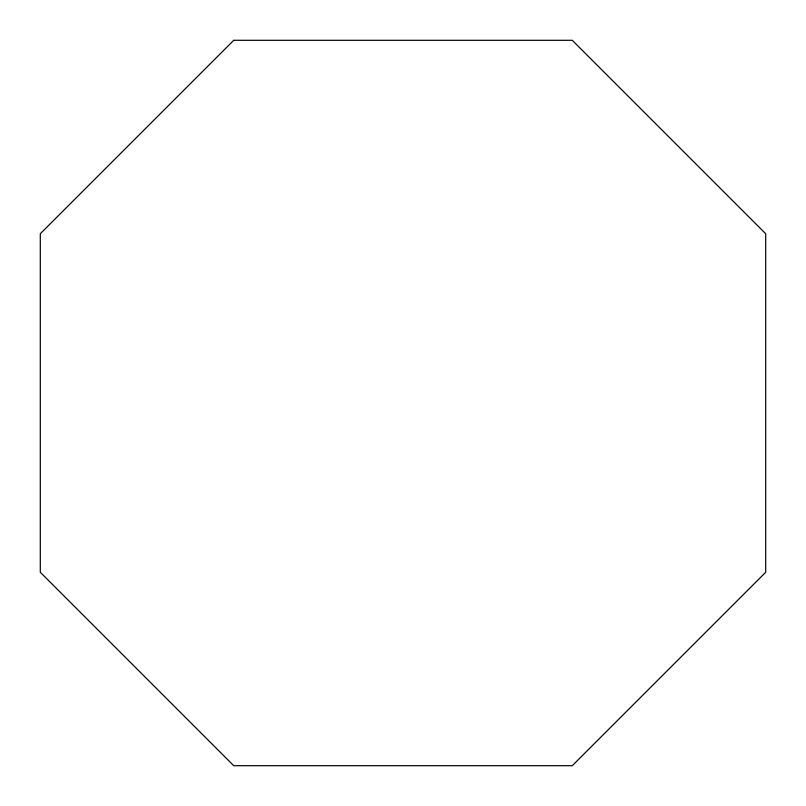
<?xml version="1.0" encoding="UTF-8"?>
<svg xmlns="http://www.w3.org/2000/svg" width="806" height="806" viewBox="0 0 806 806"><rect width="100%" height="100%" fill="white"/><g stroke="black" fill="none" stroke-linecap="round" stroke-linejoin="round"><path stroke-width="1.21" d="M233.74 40.3L40.3 233.74L40.3 572.26L233.74 765.7L572.26 765.7L765.7 572.26L765.7 233.74L572.26 40.3L233.74 40.3"/></g></svg>
